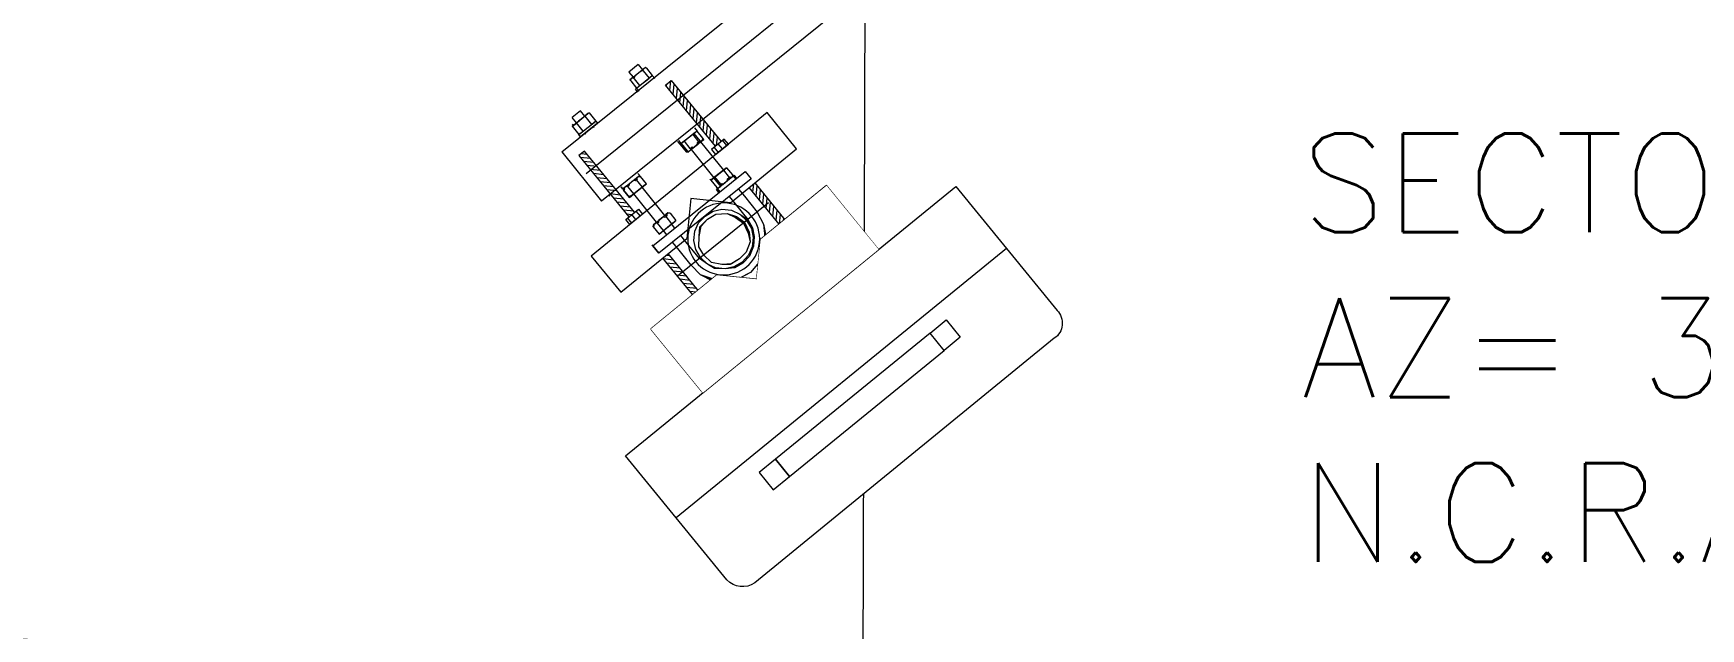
# Model space of a CAD drawing. Header units: millimetres. Extents: x 37 to 259, y 69 to 300.
# Drawn here: x 118.301 to 119.987, y 98.803 to 99.405 of the extents above; entities that cross this region are included whole.
import ezdxf
from ezdxf import colors
from ezdxf.entities.mleader import LeaderData, LeaderLine
from ezdxf.math import Vec2, Vec3

# ---------------------------------------------------------------- set-up
doc = ezdxf.new("R2010")
doc.units = ezdxf.units.MM
doc.set_wipeout_variables(frame=1)
doc.linetypes.add('DASHED2', pattern=[0.375, 0.25, -0.125])
doc.layers.get('0').update_dxf_attribs({"lineweight": 0})
for name, color, linetype, lineweight in [('8', 8, 'Continuous', 0), ('FIBRA OPTICA AT&T', 5, 'Continuous', 0), ('titulos', 5, 'Continuous', 0)]:
    doc.layers.add(name, color=color, linetype=linetype, lineweight=lineweight)
doc.styles.add('ROMANS', font='romans.shx')
doc.styles.add('TEXTOS', font='romans.shx')
pattern_1 = [(135, (32.1043925, -60.0973595), (-0.00265165043, -0.00265165043), [])]
pattern_2 = [(45, (-32.1043925, -60.0973595), (0.00265165043, -0.00265165043), [])]

# ---------------------------------------------------------------- blocks, each defined once
blk = doc.blocks.new('Antena RF')
at = {"layer": '8', "ltscale": 0.05}
h = blk.add_hatch(dxfattribs=at)
h.set_pattern_fill('ANSI31', color=256, scale=0.03, angle=90, style=0)
h.set_pattern_definition(pattern_1)
h.paths.add_polyline_path([(-0.0602, 0.0779), (-0.0528, 0.0779), (-0.0528, 0.1578), (-0.0602, 0.1578)])
h = blk.add_hatch(dxfattribs=at)
h.set_pattern_fill('ANSI31', color=256, scale=0.03, angle=90, style=0)
h.set_pattern_definition(pattern_2)
h.paths.add_polyline_path([(0.0602, 0.0779), (0.0528, 0.0779), (0.0528, 0.1578), (0.0602, 0.1578)])
h = blk.add_hatch(dxfattribs=at)
h.set_pattern_fill('ANSI31', color=256, scale=0.03, angle=90, style=0)
h.set_pattern_definition(pattern_1)
h.paths.add_polyline_path([(-0.0528, 0.024), (-0.0602, 0.024), (-0.0602, -0.024), (-0.0528, -0.024)])
h = blk.add_hatch(dxfattribs=at)
h.set_pattern_fill('ANSI31', color=256, scale=0.03, angle=90, style=0)
h.set_pattern_definition(pattern_2)
h.paths.add_polyline_path([(0.0528, 0.024), (0.0602, 0.024), (0.0602, -0.024), (0.0528, -0.024)])
for points in [[(-0.0528, 0.0779), (-0.0528, 0.1578), (-0.0602, 0.1578), (-0.0602, 0.0779)], [(0.0528, 0.0779), (0.0528, 0.1578), (0.0602, 0.1578), (0.0602, 0.0779)], [(-0.0602, 0.024), (-0.0602, -0.024), (-0.0528, -0.024), (-0.0528, 0.024)], [(0.0602, 0.024), (0.0602, -0.024), (0.0528, -0.024), (0.0528, 0.024)]]:
    blk.add_lwpolyline(points)
for p, q in [((-0.062, 0.0779), (-0.062, 0.0713)), ((-0.0565, 0.0713), (-0.0565, 0.0779)), ((-0.0565, 0.0713), (-0.0565, 0.0779)), ((-0.051, 0.0779), (-0.051, 0.0713)), ((0.051, 0.0779), (0.051, 0.0713)), ((0.0565, 0.0713), (0.0565, 0.0779)), ((0.0565, 0.0713), (0.0565, 0.0779)), ((0.062, 0.0779), (0.062, 0.0713))]:
    blk.add_line(p, q, dxfattribs=at)
for points in [[(-0.0286, 0.024), (-0.1147, 0.024), (-0.1147, 0.0713), (0.1147, 0.0713), (0.1147, 0.024), (0.0286, 0.024)], [(-0.0286, 0.024), (0, 0.0526), (0.0286, 0.024)], [(-0.0286, -0.024), (0, -0.0526), (0.0286, -0.024)]]:
    blk.add_lwpolyline(points, dxfattribs=at)
for points in [[(-0.0643, 0.0713), (-0.0643, 0.0779), (-0.0476, 0.0779), (-0.0476, 0.0713)], [(0.0643, 0.0713), (0.0643, 0.0779), (0.0476, 0.0779), (0.0476, 0.0713)]]:
    blk.add_lwpolyline(points, close=True, dxfattribs=at)
blk.add_circle((0, 0), 0.0364, dxfattribs=at)
at = {"ltscale": 450}
blk.add_wipeout([(-0.2155, -0.1072), (0.2155, -0.1072), (0.2155, -0.2692), (0.2124, -0.279), (0.205, -0.2863), (0.1955, -0.2892), (-0.1955, -0.2892), (-0.2063, -0.2869), (-0.2136, -0.2793), (-0.2155, -0.2691)], dxfattribs=at)
blk.add_line((-0.2155, -0.1882), (0.2155, -0.1882), dxfattribs=at)
blk.add_lwpolyline([(-0.1955, -0.2892), (0.1955, -0.2892, 0.379386), (0.2155, -0.2692), (0.2155, -0.1072), (-0.2155, -0.1072), (-0.2155, -0.2691, 0.470848)], format="xyb", close=True, dxfattribs=at)
for points in [[(-0.1015, -0.2057), (-0.1225, -0.2057), (-0.1225, -0.2282), (-0.1015, -0.2282)], [(-0.1015, -0.2057), (0.1004, -0.2057), (0.1004, -0.2282), (-0.1015, -0.2282)], [(0.1004, -0.2057), (0.1214, -0.2057), (0.1214, -0.2282), (0.1004, -0.2282)]]:
    blk.add_lwpolyline(points, close=True, dxfattribs=at)
at = {"layer": '8', "ltscale": 0.05}
blk.add_lwpolyline([(0.0286, -0.024), (0.1147, -0.024), (0.1147, -0.1072), (-0.1147, -0.1072), (-0.1147, -0.024), (-0.0286, -0.024)], dxfattribs=at)
blk.add_wipeout([(-0.1147, -0.1072), (-0.1147, -0.024), (-0.0286, -0.024), (0, -0.0526), (0.0286, -0.024), (0.1147, -0.024), (0.1147, -0.1072)])
blk = doc.blocks.new('A$C462F3C73')
at = {"linetype": 'Continuous'}
for points in [[(34.08, -56.5), (34.08, -56.92)], [(34.08, -56.5), (34.83, -56.5)], [(34.83, -56.5), (34.83, -56.5)], [(34.83, -56.5), (34.83, -56.92)], [(34.83, -56.5), (34.83, -56.92)], [(38.67, -56.92), (38.67, -56.5), (39.33, -56.5)], [(38.67, -56.92), (38.67, -56.5)], [(38.67, -56.5), (39.33, -56.5)], [(39.33, -56.92), (39.33, -56.5)], [(39.33, -56.5), (39.33, -56.5)], [(39.33, -56.92), (39.33, -56.5)], [(39.33, -56.92), (39.33, -56.5)], [(39.33, -56.92), (39.33, -56.5)], [(39.58, -56.92), (39.58, -56.83)], [(41.17, -57.75), (22.92, -57.75)], [(33.83, -57), (33.83, -56.92), (34.08, -56.92), (34.08, -57)], [(33.83, -56.92), (33.83, -57)], [(35.08, -56.92), (33.83, -56.92)], [(34.08, -57), (34.08, -57.58), (33.83, -57.58), (33.83, -57.58)], [(33.83, -57), (33.83, -57.58)], [(33.83, -57.58), (33.83, -57.83)], [(35.08, -57.83), (35.08, -57.58), (33.83, -57.58)], [(34.08, -57), (34.25, -56.92), (34.67, -56.92), (34.83, -57)], [(34.83, -57.58), (34.67, -57.58), (34.25, -57.58), (34.08, -57.58)], [(35.08, -57), (35.08, -57.58), (34.83, -57.58), (34.83, -56.92), (35.08, -56.92), (35.08, -57)], [(35.08, -56.92), (35.08, -57)], [(35.08, -56.92), (35.08, -56.92), (35.08, -57), (35.08, -56.92)], [(35.08, -56.92), (35.08, -56.92)], [(35.08, -57), (35.08, -57.58), (35.08, -57.58)], [(35.08, -57.58), (35.08, -57.58)], [(35.08, -57.58), (35.08, -57.58)], [(35.17, -57.83), (35.17, -57.58), (35.08, -57.58)], [(38.67, -56.92), (38.67, -57.58), (38.58, -57.58), (38.5, -57.58), (38.5, -57.58), (38.42, -57.58), (38.33, -57.58)], [(38.33, -56.92), (38.42, -56.92), (38.58, -56.92), (38.67, -56.92)], [(38.33, -56.92), (38.33, -57.58)], [(38.42, -56.92), (38.33, -56.92)], [(38.42, -56.92), (38.33, -56.92)], [(38.67, -56.92), (38.67, -57.58), (38.58, -57.58), (38.5, -57.58), (38.5, -57.58), (38.42, -57.58), (38.33, -57.58)], [(38.33, -56.92), (38.33, -56.92), (38.42, -56.92), (38.58, -56.92), (38.58, -56.92), (38.67, -56.92)], [(38.33, -56.92), (38.33, -57.58)], [(38.42, -57.58), (38.33, -57.58)], [(38.33, -57.58), (38.33, -57.75)], [(39.67, -57.75), (39.67, -57.58), (38.33, -57.58)], [(38.42, -57.58), (38.33, -57.58)], [(38.33, -57.58), (38.33, -57.75)], [(39.67, -57.75), (39.67, -57.58), (38.33, -57.58)], [(38.33, -57.75), (39.67, -57.75)], [(38.33, -57.75), (39.67, -57.75)], [(39.58, -56.92), (38.42, -56.92)], [(39.58, -56.92), (38.42, -56.92)], [(38.67, -56.92), (38.75, -56.92), (38.83, -56.92), (39.17, -56.92), (39.25, -56.92), (39.33, -56.92)], [(38.67, -56.92), (38.75, -56.92), (38.83, -56.92), (39.17, -56.92), (39.25, -56.92), (39.33, -56.92)], [(39.33, -57.58), (39.17, -57.58), (39.08, -57.58), (38.92, -57.58), (38.83, -57.58), (38.67, -57.58)], [(39.33, -57.58), (39.17, -57.58), (39.08, -57.58), (38.92, -57.58), (38.83, -57.58), (38.67, -57.58)], [(38.67, -57.83), (38.67, -57.75)], [(38.67, -57.83), (38.67, -57.75)], [(39.67, -56.92), (39.67, -57.58), (39.58, -57.58), (39.58, -57.58), (39.5, -57.58), (39.42, -57.58), (39.33, -57.58), (39.33, -56.92), (39.42, -56.92), (39.58, -56.92), (39.58, -56.92), (39.67, -56.92)], [(39.33, -57.58), (39.33, -56.92), (39.33, -56.92), (39.42, -56.92), (39.58, -56.92), (39.58, -56.92), (39.67, -56.92)], [(39.67, -56.92), (39.67, -57.58), (39.58, -57.58), (39.58, -57.58), (39.42, -57.58), (39.42, -57.58), (39.33, -57.58)], [(39.33, -57.83), (39.33, -57.75)], [(39.33, -57.83), (39.33, -57.75)], [(39.33, -57.83), (39.33, -57.75)], [(39.33, -57.83), (39.33, -57.75)], [(39.67, -56.92), (39.67, -57.58), (39.58, -57.58)], [(39.58, -56.92), (39.67, -56.92), (39.58, -56.92)], [(39.58, -56.92), (39.67, -56.92)], [(39.58, -56.92), (39.67, -56.92)], [(39.67, -56.92), (39.67, -57.58), (39.58, -57.58)], [(39.58, -56.92), (39.67, -56.92), (39.58, -56.92)], [(39.58, -56.92), (39.58, -56.92)], [(39.58, -57.58), (39.67, -57.58)], [(39.58, -57.58), (39.67, -57.58)], [(39.58, -57.58), (39.67, -57.58)], [(39.58, -57.58), (39.67, -57.58)], [(39.67, -57.75), (39.67, -57.58)], [(39.67, -57.75), (39.67, -57.58)], [(39.67, -57.75), (39.67, -57.75)], [(41.17, -57.75), (41.17, -61.67)], [(40.83, -59.75), (-41.92, -59.67)], [(22.92, -61.67), (41.17, -61.67)], [(33.83, -61.75), (33.83, -62), (35.17, -62)], [(33.83, -61.75), (33.83, -62), (35.08, -62)], [(33.83, -62.58), (33.83, -62), (34.17, -62), (34.17, -62.58), (34.08, -62.58), (34, -62.67), (33.92, -62.67), (33.83, -62.58), (33.83, -62.58)], [(33.92, -62), (33.83, -62)], [(33.83, -62.58), (33.83, -62), (34.08, -62), (34.08, -62.58), (34, -62.67), (33.83, -62.67), (33.83, -62.58), (33.83, -62.58)], [(33.83, -62), (33.83, -62)], [(34.08, -62), (34.83, -62)], [(34.17, -62), (34.83, -62)], [(34.83, -62.58), (34.83, -62), (35.08, -62)], [(34.83, -62.58), (34.83, -62), (35.08, -62)], [(35.17, -61.75), (35.17, -62), (35.08, -62)], [(35.08, -62), (35.08, -61.75)], [(35.08, -62), (35.17, -62)], [(35.17, -62), (35.17, -62.58), (35.08, -62.67)], [(35.08, -62), (35.17, -62)], [(35.08, -62.58), (35.08, -62)], [(35.08, -62), (35.08, -62)], [(35.08, -62), (35.08, -62)], [(35.08, -62), (35.08, -62.58), (35.08, -62.67)], [(35.08, -62), (35.08, -62)], [(35.08, -62.58), (35.08, -62)], [(35.08, -62), (35.08, -62)], [(35.17, -61.75), (35.17, -62)], [(35.17, -62), (35.17, -61.75)], [(38.33, -61.75), (38.33, -61.92), (39.67, -61.92)], [(38.33, -61.75), (38.33, -61.92), (39.67, -61.92)], [(38.33, -62.58), (38.33, -62), (38.42, -61.92), (38.58, -61.92), (38.67, -62), (38.67, -62.58), (38.33, -62.58)], [(38.42, -61.92), (38.33, -62)], [(38.33, -62.58), (38.33, -62), (38.33, -62), (38.42, -61.92), (38.58, -61.92), (38.58, -62), (38.67, -62), (38.67, -62.58), (38.33, -62.58)], [(38.42, -61.92), (38.33, -62)], [(38.67, -62), (38.75, -62), (38.83, -61.92), (39.17, -61.92), (39.25, -62), (39.33, -62)], [(38.67, -62), (38.75, -62), (38.83, -61.92), (39.17, -61.92), (39.25, -62), (39.33, -62)], [(39.33, -62.58), (39.33, -62), (39.42, -61.92), (39.58, -61.92), (39.58, -62), (39.67, -62)], [(39.33, -62.58), (39.33, -62), (39.33, -62), (39.42, -61.92), (39.58, -61.92), (39.58, -62), (39.67, -62)], [(39.58, -61.92), (39.67, -62)], [(39.58, -61.92), (39.67, -62)], [(39.58, -61.92), (39.67, -62)], [(39.58, -61.92), (39.67, -62)], [(39.58, -61.92), (39.67, -62)], [(39.58, -61.92), (39.67, -62)], [(39.67, -62), (39.67, -62.58), (39.58, -62.58)], [(39.67, -62), (39.67, -62.58), (39.58, -62.58)], [(39.67, -61.75), (39.67, -61.92)], [(39.67, -61.92), (39.67, -61.75)], [(39.67, -61.75), (39.67, -61.92)], [(39.67, -62.58), (39.67, -62)], [(39.67, -62.58), (39.67, -62)], [(40.58, -61.75), (40.58, -61.67)], [(33.92, -62.67), (33.83, -62.58)], [(33.83, -62.67), (33.83, -62.58)], [(33.83, -62.67), (35.08, -62.67)], [(33.92, -62.67), (35.08, -62.67)], [(34.83, -62.58), (34.67, -62.58), (34.67, -62.67), (34.25, -62.67), (34.25, -62.58), (34.08, -62.58)], [(34.08, -62.67), (34.08, -64.92)], [(34.08, -62.67), (34.08, -64.92)], [(34.83, -62.58), (34.67, -62.58), (34.67, -62.67), (34.33, -62.67), (34.25, -62.58), (34.17, -62.58)], [(35.08, -62.58), (35.08, -62.67), (34.83, -62.67), (34.83, -62.58), (34.83, -62.58)], [(35.08, -62.58), (35.08, -62.67), (34.83, -62.67), (34.83, -62.58)], [(34.83, -62.67), (34.83, -64.92)], [(34.83, -62.67), (34.83, -64.92)], [(34.83, -62.67), (34.83, -64.92)], [(34.83, -62.67), (34.83, -64.92)], [(35.17, -62.58), (35.08, -62.58), (35.08, -62.67)], [(35.08, -62.67), (35.08, -62.58)], [(35.08, -62.67), (35.08, -62.58)], [(35.08, -62.58), (35.08, -62.67)], [(35.08, -62.67), (35.08, -62.58)], [(35.08, -62.67), (35.08, -62.58)], [(38.42, -62.58), (38.33, -62.58)], [(38.42, -62.58), (38.33, -62.58)], [(38.42, -62.58), (39.58, -62.58)], [(38.42, -62.58), (39.58, -62.58)], [(39.33, -62.58), (38.67, -62.58)], [(38.67, -64.83), (38.67, -62.58)], [(38.67, -64.83), (38.67, -62.58)], [(39.33, -62.58), (38.67, -62.58)], [(39.33, -64.83), (39.33, -62.58)], [(39.67, -62.58), (39.33, -62.58)], [(39.33, -64.83), (39.33, -62.58)], [(39.33, -64.83), (39.33, -62.58)], [(39.33, -64.83), (39.33, -62.58)], [(39.67, -62.58), (39.33, -62.58)], [(39.58, -62.58), (39.58, -62.5)], [(39.67, -62.58), (39.58, -62.58)], [(39.58, -62.58), (39.67, -62.58)], [(39.67, -62.58), (39.58, -62.58)], [(39.58, -62.58), (39.58, -62.58)], [(39.58, -62.58), (39.67, -62.58)], [(34.08, -64.92), (34.08, -65.5), (34, -65.58), (33.83, -65.58), (33.83, -65.5), (33.83, -65.5)], [(33.83, -64.92), (34.08, -64.92)], [(33.83, -64.92), (33.83, -65.5)], [(33.83, -64.92), (33.83, -64.92)], [(35.08, -64.92), (33.83, -64.92)], [(34.08, -64.92), (34.08, -65.5), (34, -65.5), (34, -65.58), (33.83, -65.58), (33.83, -65.5)], [(33.83, -64.92), (34.08, -64.92)], [(33.83, -64.92), (33.83, -65.5)], [(33.83, -64.92), (33.83, -64.92)], [(35.08, -64.92), (33.83, -64.92)], [(34.08, -64.92), (34.83, -64.92)], [(34.08, -64.92), (34.75, -64.92)], [(35.08, -64.92), (35.08, -65.5), (35.08, -65.5), (35.08, -65.58), (34.83, -65.58), (34.83, -65.5), (34.75, -65.5), (34.75, -64.92), (35.08, -64.92)], [(35.08, -64.92), (35.08, -65.5), (35.08, -65.58), (34.83, -65.58), (34.83, -65.5), (34.83, -64.92), (35.08, -64.92)], [(35.08, -64.92), (35.08, -64.83)], [(35.08, -64.92), (35.08, -64.83)], [(35.08, -64.92), (35.08, -65.5), (35.08, -65.58)], [(35.08, -64.92), (35.08, -64.92), (35.08, -64.92)], [(35.08, -64.92), (35.08, -64.92)], [(35.08, -64.92), (35.08, -65.5), (35.08, -65.58)], [(35.08, -64.92), (35.08, -64.92), (35.08, -64.92)], [(35.08, -64.92), (35.08, -64.92)], [(38.33, -64.92), (38.33, -64.92), (38.42, -64.83), (38.58, -64.83), (38.58, -64.92), (38.67, -64.92)], [(38.42, -64.83), (38.33, -64.92)], [(38.33, -64.92), (38.33, -64.92), (38.42, -64.83), (38.5, -64.83), (38.58, -64.92), (38.67, -64.92)], [(38.42, -64.83), (38.33, -64.92)], [(38.67, -64.92), (38.67, -65.5), (38.33, -65.5)], [(38.33, -64.92), (38.33, -65.5)], [(38.67, -64.92), (38.67, -65.5), (38.33, -65.5)], [(38.33, -64.92), (38.33, -65.5)], [(39.58, -64.83), (38.42, -64.83)], [(39.58, -64.83), (38.42, -64.83)], [(38.67, -64.92), (38.75, -64.92), (38.83, -64.83), (39.17, -64.83), (39.25, -64.92), (39.33, -64.92)], [(38.67, -64.92), (38.75, -64.92), (38.83, -64.83), (39.17, -64.83), (39.25, -64.92), (39.33, -64.92)], [(39.67, -64.92), (39.67, -65.5), (39.33, -65.5), (39.33, -64.92), (39.33, -64.92), (39.42, -64.83), (39.58, -64.83), (39.58, -64.92), (39.67, -64.92)], [(39.67, -64.92), (39.67, -65.5), (39.33, -65.5), (39.33, -64.92), (39.33, -64.92), (39.42, -64.83), (39.58, -64.83), (39.58, -64.92), (39.67, -64.92)], [(39.58, -64.83), (39.67, -64.92), (39.58, -64.83)], [(39.58, -64.83), (39.58, -64.83)], [(39.58, -64.83), (39.67, -64.92)], [(39.58, -64.83), (39.58, -64.92), (39.67, -64.92), (39.58, -64.83)], [(39.58, -64.83), (39.58, -64.83)], [(39.58, -64.83), (39.67, -64.92)], [(39.67, -64.92), (39.67, -65.5), (39.58, -65.5)], [(39.67, -64.92), (39.67, -65.5), (39.58, -65.5)], [(40.42, -66.42), (40.42, -65.83), (33.08, -65.83), (33.08, -66.42), (40.42, -66.42)], [(40.42, -66.42), (40.42, -65.83), (33.08, -65.83), (33.08, -66.42), (40.42, -66.42)], [(33.75, -65.58), (33.75, -65.83)], [(35.08, -65.83), (35.08, -65.58), (33.75, -65.58)], [(33.83, -65.58), (33.83, -65.5)], [(33.83, -65.58), (33.83, -65.5)], [(33.83, -65.58), (33.83, -65.83)], [(35.08, -65.83), (35.08, -65.58), (33.83, -65.58)], [(34.83, -65.5), (34.67, -65.5), (34.67, -65.58), (34.25, -65.58), (34.25, -65.5), (34.08, -65.5)], [(34.75, -65.5), (34.67, -65.5), (34.67, -65.58), (34.25, -65.58), (34.25, -65.5), (34.08, -65.5)], [(35.08, -65.58), (35.08, -65.5)], [(35.08, -65.58), (35.08, -65.5)], [(35.08, -65.58), (35.08, -65.5)], [(35.08, -65.58), (35.08, -65.5)], [(35.17, -65.83), (35.17, -65.58), (35.08, -65.58)], [(35.08, -65.83), (35.08, -65.58)], [(38.42, -65.5), (38.33, -65.5)], [(38.42, -65.5), (38.33, -65.5)], [(39.58, -65.5), (38.42, -65.5)], [(39.58, -65.5), (38.42, -65.5)], [(39.33, -65.5), (38.67, -65.5)], [(38.67, -65.83), (38.67, -65.5)], [(38.67, -65.83), (38.67, -65.5)], [(39.33, -65.5), (38.67, -65.5)], [(39.33, -65.83), (39.33, -65.5)], [(39.33, -65.83), (39.33, -65.5)], [(39.33, -65.83), (39.33, -65.5)], [(39.33, -65.83), (39.33, -65.5)], [(39.58, -65.5), (39.67, -65.5)], [(39.58, -65.5), (39.58, -65.5)], [(39.58, -65.5), (39.67, -65.5)], [(39.58, -65.5), (39.67, -65.5)], [(39.58, -65.5), (39.58, -65.5)], [(39.58, -65.5), (39.67, -65.5)], [(40.42, -65.83), (40.42, -65.75)], [(40.42, -65.83), (40.42, -66.42)], [(40.42, -66.42), (40.42, -65.83)], [(34.08, -66.42), (34.08, -67)], [(34.08, -66.42), (34.08, -67)], [(34.08, -67), (34.08, -68.25)], [(34.08, -67), (34.08, -68.25)], [(34.83, -66.42), (34.83, -67)], [(34.83, -66.42), (34.83, -67)], [(34.83, -66.42), (34.83, -67)], [(38.58, -68.25), (38.5, -67.67), (38.25, -67.17), (37.83, -66.75), (37.33, -66.5), (36.75, -66.42), (36.17, -66.5), (35.67, -66.75), (35.25, -67.17), (35, -67.67), (34.83, -68.25), (35, -68.83), (35.25, -69.33), (35.67, -69.75), (36.17, -70), (36.75, -70.08), (37.33, -70), (37.83, -69.75), (38.25, -69.33), (38.5, -68.83), (38.58, -68.25)], [(34.83, -66.42), (34.83, -67)], [(34.83, -67), (34.83, -68.25)], [(34.83, -67), (34.83, -68.25)], [(34.83, -67), (34.83, -68.25)], [(34.83, -67), (34.83, -68.25)], [(38.58, -68.25), (38.5, -67.67), (38.25, -67.17), (37.83, -66.75), (37.33, -66.5), (36.75, -66.42), (36.17, -66.5), (35.67, -66.75), (35.25, -67.17), (35, -67.67), (34.92, -68.25), (35, -68.83), (35.25, -69.33), (35.67, -69.75), (36.17, -70), (36.75, -70.08), (37.33, -70), (37.83, -69.75), (38.25, -69.33), (38.5, -68.83), (38.58, -68.25)], [(38.33, -68.25), (38.25, -67.67), (37.83, -67.17), (37.33, -66.75), (36.75, -66.67), (36.17, -66.75), (35.58, -67.17), (35.25, -67.67), (35.08, -68.25), (35.25, -68.92), (35.58, -69.42), (36.17, -69.75), (36.75, -69.83), (37.33, -69.75), (37.83, -69.42), (38.25, -68.92), (38.33, -68.25)], [(38.33, -68.25), (38.25, -67.67), (37.83, -67.17), (37.42, -66.75), (36.75, -66.67), (36.17, -66.75), (35.58, -67.17), (35.33, -67.67), (35.17, -68.25), (35.33, -68.92), (35.58, -69.42), (36.17, -69.75), (36.75, -69.83), (37.42, -69.75), (37.83, -69.42), (38.25, -68.92), (38.33, -68.25)], [(38.67, -66.92), (38.67, -66.42)], [(38.67, -66.92), (38.67, -66.42)], [(38.67, -68.25), (38.67, -66.92)], [(38.67, -68.25), (38.67, -66.92)], [(39.33, -66.92), (39.33, -66.42)], [(39.33, -66.92), (39.33, -66.42)], [(39.33, -66.92), (39.33, -66.42)], [(39.33, -66.92), (39.33, -66.42)], [(39.33, -68.25), (39.33, -66.92)], [(39.33, -68.25), (39.33, -66.92)], [(39.33, -68.25), (39.33, -66.92)], [(39.33, -68.25), (39.33, -66.92)], [(33.17, -68.25), (40.42, -68.25)], [(34.08, -68.25), (34.25, -69.08), (34.67, -69.75), (35.17, -70.42), (35.92, -70.75), (36.75, -70.92), (37.58, -70.75), (38.33, -70.42), (38.92, -69.75), (39.25, -69.08), (39.33, -68.25)], [(34.08, -68.25), (34.25, -69.08), (34.58, -69.75), (35.17, -70.42), (35.92, -70.75), (36.75, -70.92), (37.5, -70.75), (38.33, -70.42), (38.83, -69.75), (39.25, -69.08), (39.33, -68.25)], [(34.83, -68.25), (34.92, -68.83), (35.25, -69.33), (35.67, -69.75), (36.17, -70.08), (36.75, -70.17)], [(34.83, -68.25), (34.92, -68.83), (35.17, -69.33), (35.58, -69.75), (36.17, -70.08), (36.75, -70.17), (37.33, -70.08), (37.83, -69.75), (38.33, -69.33), (38.5, -68.83), (38.67, -68.25)], [(34.83, -68.25), (34.92, -68.83), (35.17, -69.33), (35.58, -69.75), (36.17, -70.08), (36.75, -70.17), (37.33, -70.08), (37.83, -69.75), (38.33, -69.33), (38.5, -68.83), (38.67, -68.25)], [(34.83, -68.25), (34.92, -68.83), (35.17, -69.33), (35.58, -69.75), (36.17, -70.08), (36.75, -70.17)], [(36.75, -70.92), (37.58, -70.75), (38.33, -70.42), (38.92, -69.83), (39.25, -69.08), (39.33, -68.25)]]:
    blk.add_lwpolyline(points, dxfattribs=at)
at = {"extrusion": (8.92565e-05, -0.000155498, 1), "xscale": 61.31944444444299, "yscale": 61.31944444444299, "zscale": 61.31944444444299, "rotation": 359.6375348272501}
blk.add_blockref('Antena RF', (36.74, -68.25, 0.01), dxfattribs=at)

msp = doc.modelspace()

# ---------------------------------------------------------------- linework, layer by layer
at = {"layer": '8', "linetype": 'DASHED2', "ltscale": 10}
msp.add_lwpolyline([(114.1382, 98.0766), (119.1382, 98.0766), (119.1513, 103.0766), (114.1382, 103.0766)], close=True, dxfattribs=at)

# ---------------------------------------------------------------- texts
at = {"layer": 'titulos', "extrusion": (8.47168e-08, 2.05457e-08, 1), "insert": (119.5829, 98.8706, 0), "char_height": 0.1, "attachment_point": 7, "text_direction": (1, 0, 0), "style": 'TEXTOS'}
msp.add_mtext('SECTOR ALFA\\PAZ= 30°\\PN.C.R.A.+36.00m.', dxfattribs=at)

# ---------------------------------------------------------------- leaders
at = {"ltscale": 0.1}
ml = msp.add_multileader_mtext('Standard', dxfattribs=at)
ml.set_content('\\A1;Torre Autosoportada\\Ph=36.00 m ', color=256, style='TEXTOS')
ml.set_leader_properties()
ml.build(insert=Vec2(0, 0))
ml.multileader.update_dxf_attribs({"dogleg_length": 0.1, "arrow_head_size": 0.1})
ctx = ml.context
ctx.base_point, ctx.char_height, ctx.arrow_head_size, ctx.landing_gap_size, ctx.plane_origin = Vec3(118.1805, 98.7416), 0.1, 0.1, 0.05, Vec3(114.1514, 106.0612)
notes = []
notes.append((ctx, [(0, (1, 1, 0), (118.0805, 98.7416), (1, 0), 0.1, [(0, [(117.1953, 99.6623)], 0, [])])]))
ctx.mtext.insert, ctx.mtext.width, ctx.mtext.defined_height, ctx.mtext.line_spacing_factor, ctx.mtext.flow_direction = Vec3(118.2305, 98.7916), 1.889416, 0.4926, 0.9, 5
at = {"layer": '8'}
ml = msp.add_multileader_mtext('Standard', dxfattribs=at)
ml.set_content('\\A1;Terminal Box de ATC', color=256, style='ROMANS')
ml.set_leader_properties()
ml.build(insert=Vec2(0, 0))
ml.multileader.update_dxf_attribs({"text_left_attachment_type": 2, "text_right_attachment_type": 2, "dogleg_length": 0.2, "arrow_head_size": 0.11})
ctx = ml.context
ctx.base_point, ctx.char_height, ctx.arrow_head_size, ctx.landing_gap_size, ctx.plane_origin = Vec3(122.437, 101.7501), 0.12, 0.11, 0.05, Vec3(126.2572, 102.0717)
ctx.left_attachment, ctx.right_attachment = 2, 2
notes.append((ctx, [(0, (1, 1, 0), (122.2136, 101.7501), (1, 0), 0.2234, [(0, [(117.0902, 99.1981)], 0, [])])]))
ctx.mtext.insert, ctx.mtext.width, ctx.mtext.defined_height, ctx.mtext.flow_direction = Vec3(122.487, 101.9101), 1.262511, 0.5259, 5
at = {"layer": '8', "ltscale": 0.1}
ml = msp.add_multileader_mtext('Standard', dxfattribs=at)
ml.set_content('\\A1;CONTROLADOR DE LUCES DE ATC', color=256, style='TEXTOS')
ml.set_leader_properties()
ml.build(insert=Vec2(0, 0))
ml.multileader.update_dxf_attribs({"dogleg_length": 0.2, "arrow_head_size": 0.1})
ctx = ml.context
ctx.base_point, ctx.char_height, ctx.arrow_head_size, ctx.landing_gap_size, ctx.plane_origin = Vec3(122.3894, 101.1224), 0.1, 0.1, 0.05, Vec3(120.3782, 98.5084)
notes.append((ctx, [(0, (1, 1, 0), (122.216, 101.1224), (1, 0), 0.1734, [(0, [(117.0373, 98.8938)], 0, [])])]))
ctx.mtext.insert, ctx.mtext.width, ctx.mtext.line_spacing_factor, ctx.mtext.flow_direction = Vec3(122.4394, 101.1724), 1.343857, 0.9, 5
for ctx, leaders in notes:
    for number, flags, end, landing, length, lines in leaders:
        leader = LeaderData()
        leader.index, (leader.has_last_leader_line, leader.has_dogleg_vector, leader.attachment_direction) = number, flags
        leader.last_leader_point, leader.dogleg_vector, leader.dogleg_length = Vec3(end), Vec3(landing), length
        for number, points, colour, breaks in lines:
            line = LeaderLine()
            line.index, line.vertices, line.color, line.breaks = number, Vec3.list(points), colors.encode_raw_color(colour), breaks
            leader.lines.append(line)
        ctx.leaders.append(leader)

# ---------------------------------------------------------------- next in the draw order: block references
at = {"layer": 'FIBRA OPTICA AT&T', "extrusion": (-2.80176e-05, 0.000177092, 1), "xscale": -0.01630804077010243, "yscale": 0.01630804077010248, "zscale": 0.01630804077010234, "rotation": 38.84621275431414}
msp.add_blockref('A$C462F3C73', (118.7674, 100.4399, 0.0145), dxfattribs=at)

doc.saveas('drawing.dxf')
